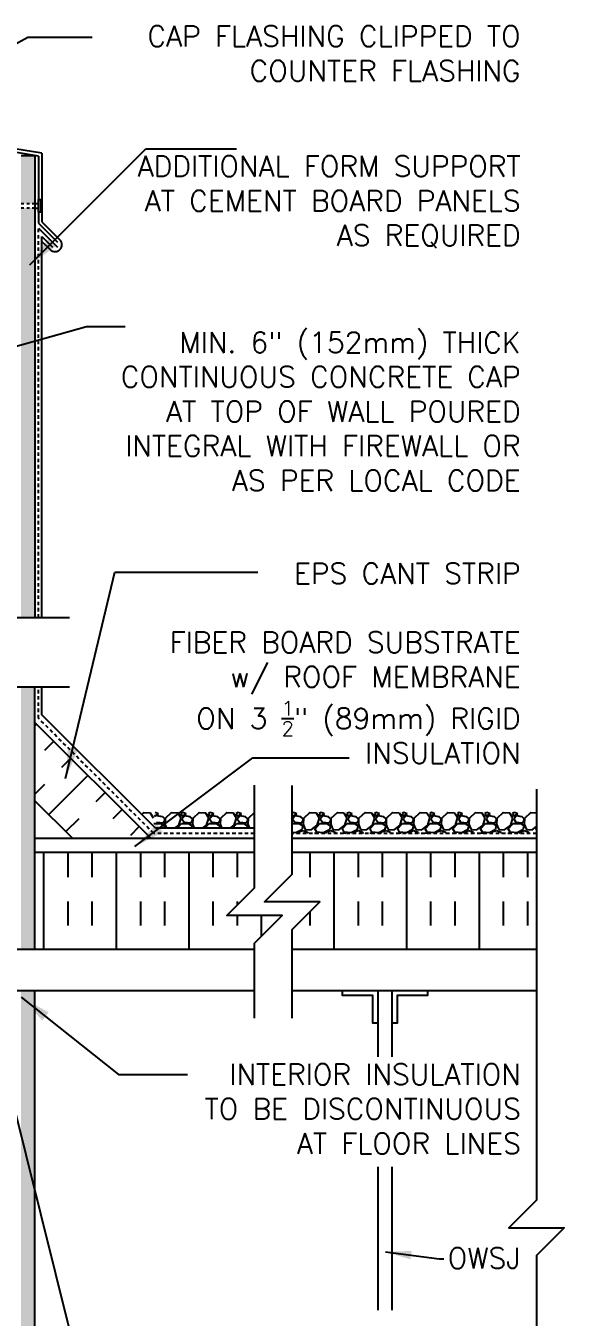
# Model space of a CAD drawing. Header units: inches. Extents: x 231.4 to 286, y 223.8 to 307.6.
# Drawn here: x 266.5 to 285.97, y 260.8 to 307.56 of the extents above; entities that cross this region are included whole.
import ezdxf

# ---------------------------------------------------------------- set-up
doc = ezdxf.new("R2010")
doc.units = ezdxf.units.IN
doc.header["$LTSCALE"] = 0.5
doc.header["$MEASUREMENT"] = 0
doc.linetypes.add('DASHED2', pattern=[0.375, 0.25, -0.125])
doc.linetypes.add('HIDDEN2', pattern=[0.1875, 0.125, -0.0625])
for name, color, linetype in [('HATCH', 12, 'Continuous'), ('line25', 2, 'Continuous'), ('LINE50', 5, 'Continuous'), ('LINE9', 9, 'Continuous'), ('TEXT', 4, 'Continuous')]:
    doc.layers.add(name, color=color, linetype=linetype)
doc.styles.add('DIM', font='romans.shx', dxfattribs={"width": 0.7})
doc.styles.add('ROMANS', font='romans.shx', dxfattribs={"height": 1.125})
doc.styles.get("Standard").update_dxf_attribs({"font": 'romans.shx', "height": 1.125})
doc.dimstyles.new('ext', dxfattribs={"dimscale": 12, "dimtxt": 0.09375, "dimasz": 0.09375, "dimexe": 0.09375, "dimexo": 0.0625, "dimgap": 0.0625, "dimtad": 0, "dimjust": 1, "dimdec": 1, "dimzin": 3, "dimdsep": 46, "dimlunit": 4, "dimtxsty": 'DIM', "dimcen": 0.09, "dimdle": 0.09375, "dimclrt": 4, "dimadec": 0, "dimazin": 0, "dimtfac": 1, "dimtdec": 1, "dimtmove": 2, "dimatfit": 3, "dimfxl": 1, "dimfrac": 2, "dimtolj": 1, "dimtzin": 0, "dimarcsym": 0})
doc.dimstyles.new('ext_12', dxfattribs={"dimscale": 12, "dimtxt": 0.09375, "dimasz": 0.09375, "dimexe": 0.09375, "dimexo": 0.0625, "dimgap": 0.0625, "dimtad": 1, "dimdec": 1, "dimzin": 3, "dimdsep": 46, "dimlunit": 4, "dimtxsty": 'DIM', "dimcen": 0.09, "dimdle": 0.09375, "dimclrt": 4, "dimadec": 0, "dimazin": 0, "dimtfac": 1, "dimtdec": 1, "dimtmove": 2, "dimatfit": 3, "dimfxl": 1, "dimfrac": 2, "dimtolj": 1, "dimtzin": 0, "dimarcsym": 0})

msp = doc.modelspace()

# ---------------------------------------------------------------- hatches: boundary and pattern name
at = {"layer": 'HATCH'}
h = msp.add_hatch(dxfattribs=at)
h.set_pattern_fill('AR-SAND', color=256, scale=0.25, style=0)
h.set_pattern_definition([(37.5, (266.56853, 301.7748), (-0.0157483, 0.481706), [0, -0.38, 0, -0.425, 0, -0.40625]), (7.5, (266.56853, 301.7748), (0.442444, 0.7055365), [0, -0.205, 0, -0.3425, 0, -0.13125]), (327.5, (266.26103, 301.7748), (0.7785355, 0.0014148), [0, -0.125, 0, -0.45, 0, -0.5875]), (317.5, (266.26103, 301.7748), (0.751532, 0.219419), [0, -0.0625, 0, -0.295, 0, -0.3375])])
h.paths.add_polyline_path([(266.831, 302.857), (266.331, 302.857), (266.331, 301.123), (266.831, 301.123)])
h.paths.add_polyline_path([(266.831, 300.96), (266.331, 300.96), (266.331, 292.63), (266.331, 286.133), (266.831, 286.133)])
h.paths.add_polyline_path([(266.831, 283.63), (266.331, 283.63), (266.331, 274.13), (266.831, 274.13)])
h.paths.add_polyline_path([(266.331, 255.073), (266.331, 254.786), (266.831, 254.786), (266.831, 272.63), (266.597, 272.63), (266.331, 272.63)])
h = msp.add_hatch(dxfattribs=at)
h.set_pattern_fill('INSUL', color=256, scale=7, angle=45, style=0)
h.set_pattern_definition([(45, (159.5282, 119.229), (-1.856155, 1.856155), []), (45, (158.9095, 119.8477), (-1.856155, 1.856155), [0.875, -0.875]), (45, (158.2908, 120.4664), (-1.856155, 1.856155), [0.875, -0.875])])
h.paths.add_polyline_path([(268.08, 278.255), (270.908, 278.255), (266.831, 282.332), (266.831, 279.503)])
h = msp.add_hatch(dxfattribs=at)
h.set_pattern_fill('INSUL', color=256, scale=7, angle=90, style=0)
h.set_pattern_definition([(90, (159.5282, 119.229), (-2.625, 2e-16), []), (90, (158.6532, 119.229), (-2.625, 2e-16), [0.875, -0.875]), (90, (157.7782, 119.229), (-2.625, 2e-16), [0.875, -0.875])])
h.paths.add_polyline_path([(274.769, 276.349), (274.769, 277.63), (266.831, 277.63), (266.831, 274.13), (274.769, 274.13), (274.769, 274.349), (275.769, 275.349), (273.769, 275.349)])
h.paths.add_polyline_path([(276.134, 277.63), (276.134, 276.84), (275.134, 275.84), (277.134, 275.84), (276.134, 274.84), (276.134, 274.13), (284.971, 274.13), (284.971, 277.63)])

# ---------------------------------------------------------------- linework, layer by layer
at = {"layer": 'HATCH', "color": 6}
for p, q in [((267.081, 302.942), (258.706, 304.31)), ((267.081, 302.942), (267.081, 300.46)), ((267.081, 300.46), (267.733, 299.808)), ((267.081, 299.93), (267.468, 299.543)), ((267.081, 299.753), (267.38, 299.455))]:
    msp.add_line(p, q, dxfattribs=at)
at = {"layer": 'HATCH'}
for p, q in [((266.956, 302.836), (258.706, 304.183)), ((266.956, 302.836), (266.956, 300.408)), ((266.956, 300.408), (267.645, 299.72)), ((266.956, 300.232), (267.647, 299.541)), ((267.081, 286.133), (267.081, 299.93)), ((267.081, 282.612), (267.081, 283.63)), ((271.188, 278.505), (267.081, 282.612)), ((270.768, 279.069), (270.693, 279)), ((271.008, 279.048), (270.768, 279.068)), ((271.12, 278.869), (271.01, 279.049)), ((271.128, 278.679), (271.388, 278.679)), ((271.148, 278.939), (271.298, 279.029)), ((271.298, 279.029), (271.178, 279.069)), ((271.228, 278.729), (271.478, 278.699)), ((271.449, 278.919), (271.249, 278.949)), ((271.388, 278.681), (271.518, 278.591)), ((271.53, 278.847), (271.45, 278.917)), ((271.478, 278.699), (271.528, 278.789)), ((271.538, 278.859), (271.528, 278.649)), ((271.528, 278.789), (271.528, 278.849)), ((271.768, 279.069), (271.538, 278.859)), ((272.008, 279.048), (271.768, 279.068)), ((271.972, 278.505), (272.128, 278.679)), ((272.12, 278.869), (272.01, 279.049)), ((272.038, 278.619), (272.118, 278.869)), ((272.178, 279.069), (272.108, 279.039)), ((272.108, 279.039), (272.148, 278.939)), ((272.128, 278.679), (272.388, 278.679)), ((272.148, 278.939), (272.298, 279.029)), ((272.248, 278.949), (272.148, 278.849)), ((272.148, 278.849), (272.228, 278.729)), ((272.298, 279.029), (272.178, 279.069)), ((272.228, 278.729), (272.478, 278.699)), ((272.449, 278.919), (272.249, 278.949)), ((272.388, 278.681), (272.518, 278.591)), ((272.53, 278.847), (272.45, 278.917)), ((272.478, 278.699), (272.528, 278.789)), ((272.538, 278.859), (272.528, 278.649)), ((272.528, 278.789), (272.528, 278.849)), ((272.768, 279.069), (272.538, 278.859)), ((273.008, 279.048), (272.768, 279.068)), ((272.972, 278.505), (273.128, 278.679)), ((273.12, 278.869), (273.01, 279.049)), ((273.038, 278.619), (273.118, 278.869)), ((273.178, 279.069), (273.108, 279.039)), ((273.108, 279.039), (273.148, 278.939)), ((273.128, 278.679), (273.388, 278.679)), ((273.148, 278.939), (273.298, 279.029)), ((273.248, 278.949), (273.148, 278.849)), ((273.148, 278.849), (273.228, 278.729)), ((273.298, 279.029), (273.178, 279.069)), ((273.228, 278.729), (273.478, 278.699)), ((273.449, 278.919), (273.249, 278.949)), ((273.388, 278.681), (273.518, 278.591)), ((273.53, 278.847), (273.45, 278.917)), ((273.478, 278.699), (273.528, 278.789)), ((273.538, 278.859), (273.528, 278.649)), ((273.528, 278.789), (273.528, 278.849)), ((273.768, 279.069), (273.538, 278.859)), ((274.008, 279.048), (273.768, 279.068)), ((273.972, 278.505), (274.128, 278.679)), ((274.12, 278.869), (274.01, 279.049)), ((274.038, 278.619), (274.118, 278.869)), ((274.178, 279.069), (274.108, 279.039)), ((274.108, 279.039), (274.148, 278.939)), ((274.128, 278.679), (274.388, 278.679)), ((274.148, 278.939), (274.298, 279.029)), ((274.248, 278.949), (274.148, 278.849)), ((274.148, 278.849), (274.228, 278.729)), ((274.298, 279.029), (274.178, 279.069)), ((274.228, 278.729), (274.478, 278.699)), ((274.449, 278.919), (274.249, 278.949)), ((274.388, 278.681), (274.518, 278.591)), ((274.53, 278.847), (274.45, 278.917)), ((274.478, 278.699), (274.528, 278.789)), ((274.538, 278.859), (274.528, 278.649)), ((274.528, 278.789), (274.528, 278.849)), ((274.768, 279.069), (274.538, 278.859)), ((274.769, 279.068), (274.768, 279.068)), ((276.178, 279.069), (276.134, 279.05)), ((276.134, 278.974), (276.148, 278.939)), ((276.134, 278.679), (276.388, 278.679)), ((276.148, 278.939), (276.298, 279.029)), ((276.248, 278.949), (276.148, 278.849)), ((276.148, 278.849), (276.228, 278.729)), ((276.298, 279.029), (276.178, 279.069)), ((276.228, 278.729), (276.478, 278.699)), ((276.449, 278.919), (276.249, 278.949)), ((276.388, 278.681), (276.518, 278.591)), ((276.53, 278.847), (276.45, 278.917)), ((276.478, 278.699), (276.528, 278.789)), ((276.538, 278.859), (276.528, 278.649)), ((276.528, 278.789), (276.528, 278.849)), ((276.768, 279.069), (276.538, 278.859)), ((277.008, 279.048), (276.768, 279.068)), ((276.948, 278.479), (277.128, 278.679)), ((277.12, 278.869), (277.01, 279.049)), ((277.038, 278.619), (277.118, 278.869)), ((277.178, 279.069), (277.108, 279.039)), ((277.108, 279.039), (277.148, 278.939)), ((277.128, 278.679), (277.388, 278.679)), ((277.148, 278.939), (277.298, 279.029)), ((277.248, 278.949), (277.148, 278.849)), ((277.148, 278.849), (277.228, 278.729)), ((277.298, 279.029), (277.178, 279.069)), ((277.228, 278.729), (277.478, 278.699)), ((277.449, 278.919), (277.249, 278.949)), ((277.388, 278.681), (277.518, 278.591)), ((277.53, 278.847), (277.45, 278.917)), ((277.478, 278.699), (277.528, 278.789)), ((277.538, 278.859), (277.528, 278.649)), ((277.528, 278.789), (277.528, 278.849)), ((277.768, 279.069), (277.538, 278.859)), ((278.008, 279.048), (277.768, 279.068)), ((277.948, 278.479), (278.128, 278.679)), ((278.12, 278.869), (278.01, 279.049)), ((278.038, 278.619), (278.118, 278.869)), ((278.178, 279.069), (278.108, 279.039)), ((278.108, 279.039), (278.148, 278.939)), ((278.128, 278.679), (278.388, 278.679)), ((278.148, 278.939), (278.298, 279.029)), ((278.248, 278.949), (278.148, 278.849)), ((278.148, 278.849), (278.228, 278.729)), ((278.298, 279.029), (278.178, 279.069)), ((278.228, 278.729), (278.478, 278.699)), ((278.449, 278.919), (278.249, 278.949)), ((278.388, 278.681), (278.518, 278.591)), ((278.53, 278.847), (278.45, 278.917)), ((278.478, 278.699), (278.528, 278.789)), ((278.538, 278.859), (278.528, 278.649)), ((278.528, 278.789), (278.528, 278.849)), ((278.768, 279.069), (278.538, 278.859)), ((279.008, 279.048), (278.768, 279.068)), ((278.948, 278.479), (279.128, 278.679)), ((279.12, 278.869), (279.01, 279.049)), ((279.038, 278.619), (279.118, 278.869)), ((279.178, 279.069), (279.108, 279.039)), ((279.108, 279.039), (279.148, 278.939)), ((279.128, 278.679), (279.388, 278.679)), ((279.148, 278.939), (279.298, 279.029)), ((279.248, 278.949), (279.148, 278.849)), ((279.148, 278.849), (279.228, 278.729)), ((279.298, 279.029), (279.178, 279.069)), ((279.228, 278.729), (279.478, 278.699)), ((279.449, 278.919), (279.249, 278.949)), ((279.388, 278.681), (279.518, 278.591)), ((279.53, 278.847), (279.45, 278.917)), ((279.478, 278.699), (279.528, 278.789)), ((279.538, 278.859), (279.528, 278.649)), ((279.528, 278.789), (279.528, 278.849)), ((279.768, 279.069), (279.538, 278.859)), ((280.008, 279.048), (279.768, 279.068)), ((279.948, 278.479), (280.128, 278.679)), ((280.12, 278.869), (280.01, 279.049)), ((280.038, 278.619), (280.118, 278.869)), ((280.178, 279.069), (280.108, 279.039)), ((280.108, 279.039), (280.148, 278.939)), ((280.128, 278.679), (280.388, 278.679)), ((280.148, 278.939), (280.298, 279.029)), ((280.248, 278.949), (280.148, 278.849)), ((280.148, 278.849), (280.228, 278.729)), ((280.298, 279.029), (280.178, 279.069)), ((280.228, 278.729), (280.478, 278.699)), ((280.449, 278.919), (280.249, 278.949)), ((280.388, 278.681), (280.518, 278.591)), ((280.53, 278.847), (280.45, 278.917)), ((280.478, 278.699), (280.528, 278.789)), ((280.538, 278.859), (280.528, 278.649)), ((280.528, 278.789), (280.528, 278.849)), ((280.768, 279.069), (280.538, 278.859)), ((281.008, 279.048), (280.768, 279.068)), ((280.948, 278.479), (281.128, 278.679)), ((281.12, 278.869), (281.01, 279.049)), ((281.038, 278.619), (281.118, 278.869)), ((281.178, 279.069), (281.108, 279.039)), ((281.108, 279.039), (281.148, 278.939)), ((281.128, 278.679), (281.388, 278.679)), ((281.148, 278.939), (281.298, 279.029)), ((281.248, 278.949), (281.148, 278.849)), ((281.148, 278.849), (281.228, 278.729)), ((281.298, 279.029), (281.178, 279.069)), ((281.228, 278.729), (281.478, 278.699)), ((281.449, 278.919), (281.249, 278.949)), ((281.388, 278.681), (281.518, 278.591)), ((281.53, 278.847), (281.45, 278.917)), ((281.478, 278.699), (281.528, 278.789)), ((281.538, 278.859), (281.528, 278.649)), ((281.528, 278.789), (281.528, 278.849)), ((281.768, 279.069), (281.538, 278.859)), ((282.008, 279.048), (281.768, 279.068)), ((281.948, 278.479), (282.128, 278.679)), ((282.12, 278.869), (282.01, 279.049)), ((282.038, 278.619), (282.118, 278.869)), ((282.178, 279.069), (282.108, 279.039)), ((282.108, 279.039), (282.148, 278.939)), ((282.128, 278.679), (282.388, 278.679)), ((282.148, 278.939), (282.298, 279.029)), ((282.248, 278.949), (282.148, 278.849)), ((282.148, 278.849), (282.228, 278.729)), ((282.298, 279.029), (282.178, 279.069)), ((282.228, 278.729), (282.478, 278.699)), ((282.449, 278.919), (282.249, 278.949)), ((282.388, 278.681), (282.518, 278.591)), ((282.53, 278.847), (282.45, 278.917)), ((282.478, 278.699), (282.528, 278.789)), ((282.538, 278.859), (282.528, 278.649)), ((282.528, 278.789), (282.528, 278.849)), ((282.768, 279.069), (282.538, 278.859)), ((283.008, 279.048), (282.768, 279.068)), ((282.948, 278.479), (283.128, 278.679)), ((283.12, 278.869), (283.01, 279.049)), ((283.038, 278.619), (283.118, 278.869)), ((283.178, 279.069), (283.108, 279.039)), ((283.108, 279.039), (283.148, 278.939)), ((283.128, 278.679), (283.388, 278.679)), ((283.148, 278.939), (283.298, 279.029)), ((283.248, 278.949), (283.148, 278.849)), ((283.148, 278.849), (283.228, 278.729)), ((283.298, 279.029), (283.178, 279.069)), ((283.228, 278.729), (283.478, 278.699)), ((283.449, 278.919), (283.249, 278.949)), ((283.388, 278.681), (283.518, 278.591)), ((283.53, 278.847), (283.45, 278.917)), ((283.478, 278.699), (283.528, 278.789)), ((283.538, 278.859), (283.528, 278.649)), ((283.528, 278.789), (283.528, 278.849)), ((283.768, 279.069), (283.538, 278.859)), ((284.008, 279.048), (283.768, 279.068)), ((283.948, 278.479), (284.128, 278.679)), ((284.12, 278.869), (284.01, 279.049)), ((284.038, 278.619), (284.118, 278.869)), ((284.178, 279.069), (284.108, 279.039)), ((284.108, 279.039), (284.148, 278.939)), ((284.128, 278.679), (284.388, 278.679)), ((284.148, 278.939), (284.298, 279.029)), ((284.248, 278.949), (284.148, 278.849)), ((284.148, 278.849), (284.228, 278.729)), ((284.298, 279.029), (284.178, 279.069)), ((284.228, 278.729), (284.478, 278.699)), ((284.449, 278.919), (284.249, 278.949)), ((284.388, 278.681), (284.518, 278.591)), ((284.53, 278.847), (284.45, 278.917)), ((284.478, 278.699), (284.528, 278.789)), ((284.538, 278.859), (284.528, 278.649)), ((284.528, 278.789), (284.528, 278.849)), ((284.768, 279.069), (284.538, 278.859)), ((284.971, 279.051), (284.768, 279.068)), ((274.769, 278.505), (271.188, 278.505)), ((271.518, 278.589), (271.494, 278.505)), ((271.527, 278.651), (271.588, 278.505)), ((271.89, 278.505), (272.038, 278.62)), ((272.518, 278.589), (272.494, 278.505)), ((272.527, 278.651), (272.588, 278.505)), ((272.89, 278.505), (273.038, 278.62)), ((273.518, 278.589), (273.495, 278.505)), ((273.527, 278.651), (273.588, 278.505)), ((273.89, 278.505), (274.038, 278.62)), ((274.518, 278.589), (274.495, 278.505)), ((274.527, 278.651), (274.588, 278.505)), ((276.268, 278.341), (276.134, 278.351)), ((276.479, 278.448), (276.269, 278.338)), ((276.346, 278.317), (276.368, 278.369)), ((276.368, 278.369), (276.528, 278.419)), ((276.518, 278.589), (276.478, 278.449)), ((276.527, 278.651), (276.607, 278.461)), ((276.528, 278.419), (276.688, 278.359)), ((276.608, 278.458), (276.818, 278.448)), ((276.688, 278.359), (276.707, 278.317)), ((276.818, 278.45), (277.038, 278.62)), ((277.039, 278.328), (276.938, 278.317)), ((277.02, 278.359), (276.95, 278.479)), ((277.268, 278.341), (277.018, 278.361)), ((277.086, 278.317), (277.038, 278.329)), ((277.479, 278.448), (277.269, 278.338)), ((277.346, 278.317), (277.368, 278.369)), ((277.368, 278.369), (277.528, 278.419)), ((277.518, 278.589), (277.478, 278.449)), ((277.527, 278.651), (277.607, 278.461)), ((277.528, 278.419), (277.688, 278.359)), ((277.608, 278.458), (277.818, 278.448)), ((277.688, 278.359), (277.707, 278.317)), ((277.818, 278.45), (278.038, 278.62)), ((278.039, 278.328), (277.938, 278.317)), ((278.02, 278.359), (277.95, 278.479)), ((278.268, 278.341), (278.018, 278.361)), ((278.086, 278.317), (278.038, 278.329)), ((278.479, 278.448), (278.269, 278.338)), ((278.346, 278.317), (278.368, 278.369)), ((278.368, 278.369), (278.528, 278.419)), ((278.518, 278.589), (278.478, 278.449)), ((278.527, 278.651), (278.607, 278.461)), ((278.528, 278.419), (278.688, 278.359)), ((278.608, 278.458), (278.818, 278.448)), ((278.688, 278.359), (278.707, 278.317)), ((278.818, 278.45), (279.038, 278.62)), ((279.039, 278.328), (278.938, 278.317)), ((279.02, 278.359), (278.95, 278.479)), ((279.268, 278.341), (279.018, 278.361)), ((279.086, 278.317), (279.038, 278.329)), ((279.479, 278.448), (279.269, 278.338)), ((279.346, 278.317), (279.368, 278.369)), ((279.368, 278.369), (279.528, 278.419)), ((279.518, 278.589), (279.478, 278.449)), ((279.527, 278.651), (279.607, 278.461)), ((279.528, 278.419), (279.688, 278.359)), ((279.608, 278.458), (279.818, 278.448)), ((279.688, 278.359), (279.707, 278.317)), ((279.818, 278.45), (280.038, 278.62)), ((280.039, 278.328), (279.938, 278.317)), ((280.02, 278.359), (279.95, 278.479)), ((280.268, 278.341), (280.018, 278.361)), ((280.086, 278.317), (280.038, 278.329)), ((280.479, 278.448), (280.269, 278.338)), ((280.346, 278.317), (280.368, 278.369)), ((280.368, 278.369), (280.528, 278.419)), ((280.518, 278.589), (280.478, 278.449)), ((280.527, 278.651), (280.607, 278.461)), ((280.528, 278.419), (280.688, 278.359)), ((280.608, 278.458), (280.818, 278.448)), ((280.688, 278.359), (280.707, 278.317)), ((280.818, 278.45), (281.038, 278.62)), ((281.039, 278.328), (280.938, 278.317)), ((281.02, 278.359), (280.95, 278.479)), ((281.268, 278.341), (281.018, 278.361)), ((281.086, 278.317), (281.038, 278.329)), ((281.479, 278.448), (281.269, 278.338)), ((281.346, 278.317), (281.368, 278.369)), ((281.368, 278.369), (281.528, 278.419)), ((281.518, 278.589), (281.478, 278.449)), ((281.527, 278.651), (281.607, 278.461)), ((281.528, 278.419), (281.688, 278.359)), ((281.608, 278.458), (281.818, 278.448)), ((281.688, 278.359), (281.707, 278.317)), ((281.818, 278.45), (282.038, 278.62)), ((282.039, 278.328), (281.938, 278.317)), ((282.02, 278.359), (281.95, 278.479)), ((282.268, 278.341), (282.018, 278.361)), ((282.086, 278.317), (282.038, 278.329)), ((282.479, 278.448), (282.269, 278.338)), ((282.346, 278.317), (282.368, 278.369)), ((282.368, 278.369), (282.528, 278.419)), ((282.518, 278.589), (282.478, 278.449)), ((282.527, 278.651), (282.607, 278.461)), ((282.528, 278.419), (282.688, 278.359)), ((282.608, 278.458), (282.818, 278.448)), ((282.688, 278.359), (282.707, 278.317)), ((282.818, 278.45), (283.038, 278.62)), ((283.039, 278.328), (282.938, 278.317)), ((283.02, 278.359), (282.95, 278.479)), ((283.268, 278.341), (283.018, 278.361)), ((283.086, 278.317), (283.038, 278.329)), ((283.479, 278.448), (283.269, 278.338)), ((283.346, 278.317), (283.368, 278.369)), ((283.368, 278.369), (283.528, 278.419)), ((283.518, 278.589), (283.478, 278.449)), ((283.527, 278.651), (283.607, 278.461)), ((283.528, 278.419), (283.688, 278.359)), ((283.608, 278.458), (283.818, 278.448)), ((283.688, 278.359), (283.707, 278.317)), ((283.818, 278.45), (284.038, 278.62)), ((284.039, 278.328), (283.938, 278.317)), ((284.02, 278.359), (283.95, 278.479)), ((284.268, 278.341), (284.018, 278.361)), ((284.086, 278.317), (284.038, 278.329)), ((284.479, 278.448), (284.269, 278.338)), ((284.346, 278.317), (284.368, 278.369)), ((284.368, 278.369), (284.528, 278.419)), ((284.518, 278.589), (284.478, 278.449)), ((284.527, 278.651), (284.607, 278.461)), ((284.528, 278.419), (284.688, 278.359)), ((284.608, 278.458), (284.818, 278.448)), ((284.688, 278.359), (284.707, 278.317)), ((284.818, 278.45), (284.971, 278.568)), ((284.971, 278.321), (284.938, 278.317)), ((284.948, 278.479), (284.971, 278.505)), ((284.971, 278.442), (284.95, 278.479))]:
    msp.add_line(p, q, dxfattribs=at)
at = {"layer": 'HATCH', "linetype": 'HIDDEN2'}
for p, q in [((266.331, 301.123), (266.831, 301.123)), ((266.831, 300.96), (266.331, 300.96))]:
    msp.add_line(p, q, dxfattribs=at)
at = {"layer": 'HATCH', "linetype": 'Continuous'}
for p, q in [((266.831, 301.123), (266.956, 301.123)), ((266.831, 300.96), (266.956, 300.96))]:
    msp.add_line(p, q, dxfattribs=at)
at = {"layer": 'HATCH'}
msp.add_lwpolyline([(266.956, 300.814), (266.956, 301.269), (267.041, 301.269), (267.041, 300.814)], close=True, dxfattribs=at)
at = {"layer": 'HATCH', "color": 6}
msp.add_arc((267.556, 299.632), 0.25, 225, 45, dxfattribs=at)
at = {"layer": 'line25'}
for p, q in [((266.831, 274.13), (266.831, 283.63)), ((271.033, 278.13), (266.831, 282.332)), ((268.205, 278.13), (266.831, 279.503))]:
    msp.add_line(p, q, dxfattribs=at)
at = {"layer": 'line25', "color": 192}
for p, q in [((265.894, 272.63), (274.769, 272.63)), ((276.134, 272.63), (284.971, 272.63))]:
    msp.add_line(p, q, dxfattribs=at)
at = {"layer": 'line25'}
for points in [[(274.769, 277.63), (266.831, 277.63)], [(284.971, 277.63), (276.134, 277.63)]]:
    msp.add_lwpolyline(points, dxfattribs=at)
at = {"layer": 'LINE50', "color": 9, "linetype": 'DASHED2'}
for p, q in [((266.956, 286.133), (266.956, 300.232)), ((266.956, 282.487), (266.956, 283.63)), ((271.126, 278.317), (266.956, 282.487)), ((274.769, 278.317), (271.126, 278.317)), ((284.971, 278.317), (276.134, 278.317))]:
    msp.add_line(p, q, dxfattribs=at)
at = {"layer": 'LINE50', "color": 9}
msp.add_line((266.831, 254.786), (266.831, 272.63), dxfattribs=at)
at = {"layer": 'LINE9'}
for p, q in [((266.331, 302.857), (266.831, 302.857)), ((266.831, 302.857), (266.831, 286.133)), ((259.925, 286.133), (268.081, 286.133)), ((259.925, 283.63), (268.081, 283.63)), ((261.725, 274.13), (274.769, 274.13)), ((276.134, 274.13), (284.971, 274.13)), ((279.238, 272.63), (279.238, 270.228)), ((279.738, 272.63), (279.738, 270.228)), ((279.238, 266.244), (279.238, 261.058)), ((279.738, 266.244), (279.738, 261.058))]:
    msp.add_line(p, q, dxfattribs=at)
for points in [[(274.769, 271.63), (274.769, 274.349), (275.769, 275.349), (273.769, 275.349), (274.769, 276.349), (274.768, 280.068)], [(276.134, 271.63), (276.134, 274.84), (277.134, 275.84), (275.134, 275.84), (276.134, 276.84), (276.134, 280.05)], [(284.971, 279.925), (284.971, 265.034), (283.971, 264.034), (284.971, 264.034), (285.971, 264.034), (284.971, 263.034), (284.971, 249.59)], [(274.769, 278.13), (266.831, 278.13)], [(284.971, 278.13), (276.134, 278.13)], [(279.238, 271.443), (279.051, 271.443), (279.051, 272.443), (277.949, 272.443), (277.949, 272.63), (281.027, 272.63), (281.027, 272.443), (279.926, 272.443), (279.926, 271.443), (279.738, 271.443)]]:
    msp.add_lwpolyline(points, dxfattribs=at)

# ---------------------------------------------------------------- texts
at = {"layer": 'TEXT', "char_height": 0.75, "attachment_point": 6}
for s, insert, width in [('\\A1;CAP FLASHING CLIPPED TO COUNTER FLASHING ', (284.398, 306.557), 15.57124), ('\\A1;ADDITIONAL FORM SUPPORT AT CEMENT BOARD PANELS AS REQUIRED ', (284.398, 301.186), 15.57124), ('\\A1;MIN. 6" (152mm) THICK CONTINUOUS CONCRETE CAP AT TOP OF WALL POURED INTEGRAL WITH FIREWALL OR AS PER LOCAL CODE ', (284.398, 293.596), 16.10288)]:
    msp.add_mtext(s, dxfattribs=dict(at, insert=insert, width=width))
at = {"layer": 'TEXT', "char_height": 0.75, "style": 'ROMANS'}
for s, insert, width, attachment_point in [('\\A1;EPS CANT STRIP', (284.396, 288.105), 9.59335, 3), ('\\A1;FIBER BOARD SUBSTRATE\\Pw/ ROOF MEMBRANE \\PON 3 {\\H0.7x;\\S1/2;}" (89mm) RIGID \\PINSULATION', (284.396, 285.611), 26.1134, 3), ('\\A1;INTERIOR INSULATION TO BE DISCONTINUOUS AT FLOOR LINES', (284.404, 268.344), 13.00001, 6), ('\\A1;OWSJ', (284.394, 262.943), 12.22718, 6)]:
    msp.add_mtext(s, dxfattribs=dict(at, insert=insert, width=width, attachment_point=attachment_point))

# ---------------------------------------------------------------- leaders
at = {"layer": 'TEXT'}
for points, dimstyle, override in [([(260.706, 303.983), (266.576, 307.147), (268.904, 307.147)], 'ext', {"dimgap": 0.0625, "dimtad": 0}), ([(262.244, 294.873), (268.692, 296.666), (270.088, 296.666)], 'ext', {"dimgap": 0.0625, "dimtad": 0}), ([(267.94, 280.301), (269.717, 287.78), (274.889, 287.78)], 'ext_12', {"dimgap": 0.0625, "dimtad": 0}), ([(270.445, 277.838), (274.715, 281.05), (278.197, 281.05)], 'ext_12', {"dimgap": 0.0625, "dimtad": 0}), ([(265.019, 272.63), (268.1, 260.239), (269.616, 260.239)], 'ext_12', {"dimgap": 0.0625, "dimtad": 0}), ([(266.331, 272.392), (269.852, 269.586), (272.345, 269.586)], 'ext_12', {"dimgap": 0.0625, "dimtad": 0}), ([(279.505, 263.166), (281.449, 262.92), (281.617, 262.92)], 'ext_12', {"dimasz": 0.078125, "dimgap": 0.0625, "dimtad": 0})]:
    msp.add_leader(points, dimstyle=dimstyle, override=override, dxfattribs=at)
msp.add_leader([(266.639, 298.901), (270.839, 303.105), (274.115, 303.105)], dimstyle='ext', dxfattribs=at)

doc.saveas('drawing.dxf')
